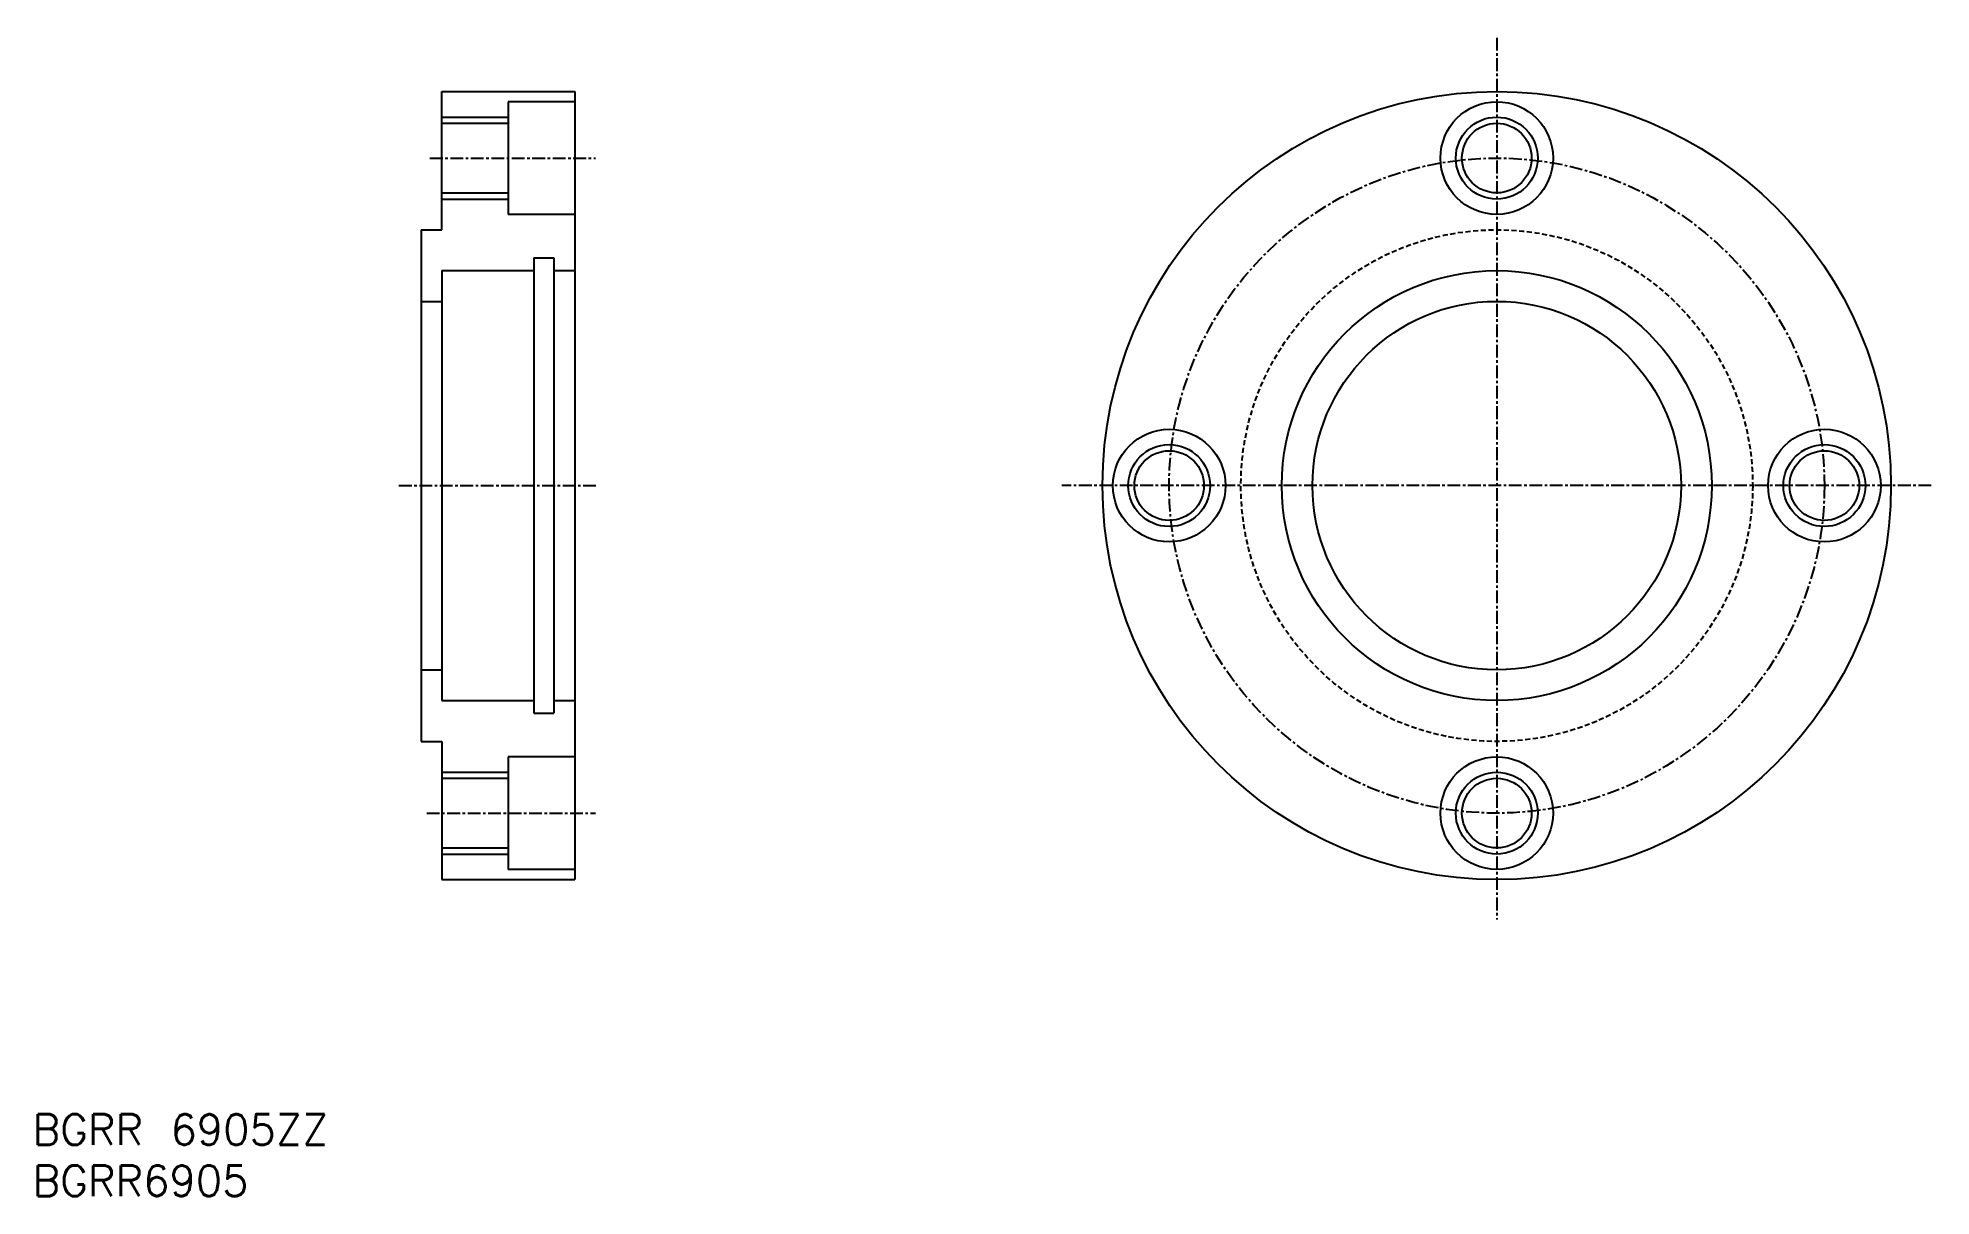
# Model space of a CAD drawing. Extents: x 45 to 230, y 37 to 150.
import ezdxf
from ezdxf.enums import TextEntityAlignment as Align

# ---------------------------------------------------------------- set-up
doc = ezdxf.new("R2010")
doc.units = 0
doc.linetypes.add('CENTER', pattern=[2, 1.25, -0.25, 0.25, -0.25])
doc.linetypes.add('DASHED', pattern=[0.75, 0.5, -0.25])
doc.layers.get('0').update_dxf_attribs({"linetype": 'CONTINUOUS'})
doc.layers.add('CENTER', color=1, linetype='CENTER')
doc.styles.get("Standard").update_dxf_attribs({"font": 'txt.shx', "bigfont": 'extfont.shx'})

msp = doc.modelspace()

# ---------------------------------------------------------------- linework, layer by layer
at = {"color": 7, "linetype": 'CONTINUOUS'}
for p, q in [((84.75, 145.22), (97.75, 145.22)), ((84.75, 131.72), (84.75, 145.22)), ((97.75, 145.22), (97.75, 68.22)), ((91.25, 144.22), (91.25, 133.22)), ((97.75, 144.22), (91.25, 144.22)), ((84.75, 142.12), (91.25, 142.12)), ((84.75, 135.32), (91.25, 135.32)), ((97.75, 133.22), (91.25, 133.22)), ((82.75, 131.72), (82.75, 81.72)), ((82.75, 131.72), (84.75, 131.72)), ((84.75, 127.72), (93.75, 127.72)), ((84.75, 127.72), (84.75, 85.72)), ((93.75, 128.97), (93.75, 84.47)), ((93.75, 128.97), (95.7, 128.97)), ((95.7, 128.97), (95.7, 84.47)), ((95.7, 127.72), (97.75, 127.72)), ((82.75, 124.72), (84.75, 124.72)), ((82.75, 88.72), (84.75, 88.72)), ((84.75, 85.72), (93.75, 85.72)), ((95.7, 85.72), (97.75, 85.72)), ((93.75, 84.47), (95.7, 84.47)), ((82.75, 81.72), (84.75, 81.72)), ((84.75, 81.72), (84.75, 68.22)), ((91.25, 80.22), (91.25, 69.22)), ((97.75, 80.22), (91.25, 80.22)), ((84.75, 78.12), (91.25, 78.12)), ((84.75, 71.32), (91.25, 71.32)), ((97.75, 69.22), (91.25, 69.22)), ((84.75, 68.22), (97.75, 68.22))]:
    msp.add_line(p, q, dxfattribs=at)
at = {"color": 3, "linetype": 'CONTINUOUS'}
for p, q in [((84.75, 142.72), (91.25, 142.72)), ((84.75, 134.72), (91.25, 134.72)), ((84.75, 78.72), (91.25, 78.72)), ((84.75, 70.72), (91.25, 70.72))]:
    msp.add_line(p, q, dxfattribs=at)
at = {"color": 7, "linetype": 'CONTINUOUS'}
for centre, radius in [((187.8, 106.72), 38.5), ((187.8, 138.72), 5.5), ((187.8, 138.72), 3.4), ((187.8, 106.72), 21), ((187.8, 106.72), 18), ((155.8, 106.72), 5.5), ((219.8, 106.72), 5.5), ((155.8, 106.72), 3.4), ((219.8, 106.72), 3.4), ((187.8, 74.72), 5.5), ((187.8, 74.72), 3.4)]:
    msp.add_circle(centre, radius, dxfattribs=at)
at = {"color": 3, "linetype": 'CONTINUOUS'}
for centre in [(187.8, 138.72), (155.8, 106.72), (219.8, 106.72), (187.8, 74.72)]:
    msp.add_circle(centre, 4, dxfattribs=at)
at = {"color": 3, "linetype": 'DASHED'}
msp.add_circle((187.8, 106.72), 25, dxfattribs=at)
at = {"layer": 'CENTER', "color": 1, "linetype": 'CENTER'}
for p, q in [((187.8, 150.47), (187.8, 64.33)), ((83.59, 138.72), (99.78, 138.72)), ((80.56, 106.72), (99.98, 106.72)), ((230.23, 106.72), (145.32, 106.72)), ((83.28, 74.72), (99.78, 74.72))]:
    msp.add_line(p, q, dxfattribs=at)
msp.add_circle((187.8, 106.72), 32, dxfattribs=at)

# ---------------------------------------------------------------- texts
at = {"color": 7, "linetype": 'CONTINUOUS'}
for s, p in [('BGRR 6905ZZ', (44.78, 43.8)), ('BGRR6905', (44.78, 38.8))]:
    msp.add_text(s, height=3, dxfattribs=at).set_placement(p, align=Align.MIDDLE_LEFT)

doc.saveas('drawing.dxf')
